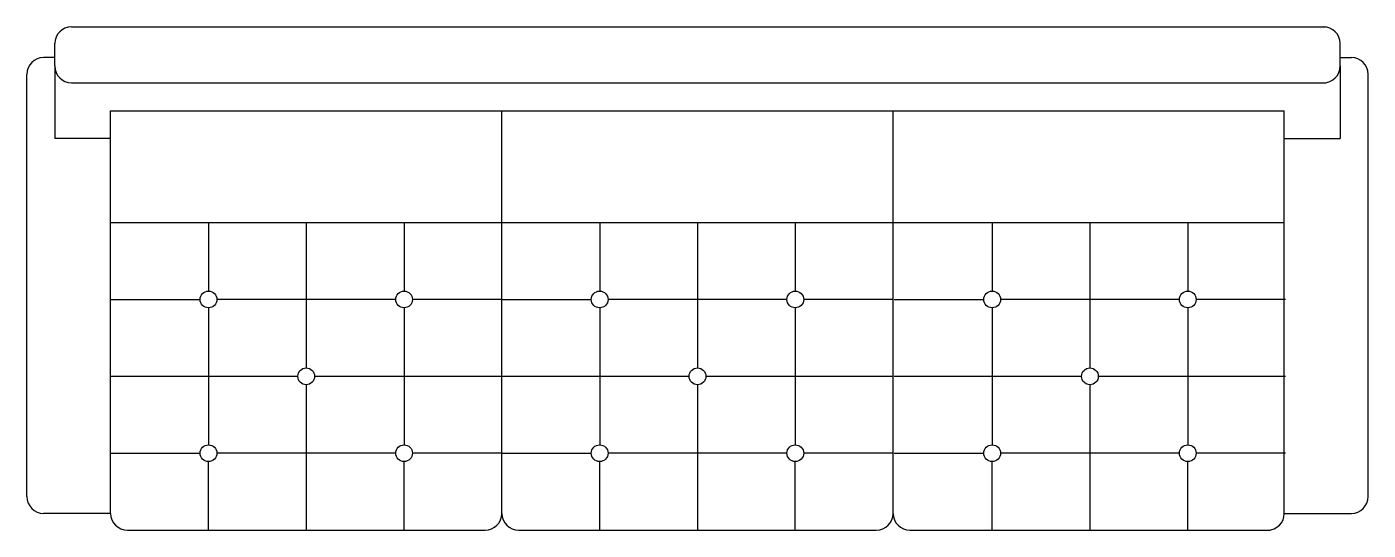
# Model space of a CAD drawing. Header units: millimetres. Extents: x -827.58 to -825.18, y 2717.92 to 2718.82.
import ezdxf

# ---------------------------------------------------------------- set-up
doc = ezdxf.new("R2010")
doc.units = ezdxf.units.MM
doc.header["$LTSCALE"] = 10
doc.layers.add('Móveis_sofás', color=2, linetype='Continuous')

msp = doc.modelspace()

# ---------------------------------------------------------------- linework, layer by layer
at = {"layer": 'Móveis_sofás'}
for p, q in [((-827.498, 2718.8181), (-825.2536, 2718.8181)), ((-827.528, 2718.7481), (-827.528, 2718.7881)), ((-825.228, 2718.7481), (-825.228, 2718.7881)), ((-827.528, 2718.7631), (-827.548, 2718.7631)), ((-827.528, 2718.7481), (-827.528, 2718.6181)), ((-825.228, 2718.7631), (-825.208, 2718.7631)), ((-825.228, 2718.7481), (-825.228, 2718.6181)), ((-827.578, 2717.9781), (-827.578, 2718.7331)), ((-825.178, 2717.9781), (-825.178, 2718.7331)), ((-827.498, 2718.7181), (-825.2536, 2718.7181)), ((-827.428, 2718.6681), (-825.328, 2718.6681)), ((-827.428, 2717.9481), (-827.428, 2718.6681)), ((-826.728, 2717.9481), (-826.728, 2718.6681)), ((-826.028, 2717.9481), (-826.028, 2718.6681)), ((-825.328, 2717.9481), (-825.328, 2718.6681)), ((-827.428, 2718.6181), (-827.528, 2718.6181)), ((-825.328, 2718.6181), (-825.228, 2718.6181)), ((-827.428, 2718.4681), (-825.328, 2718.4681)), ((-827.428, 2717.9481), (-827.548, 2717.9481)), ((-825.328, 2717.9481), (-825.208, 2717.9481)), ((-827.398, 2717.9181), (-826.758, 2717.9181)), ((-826.698, 2717.9181), (-826.058, 2717.9181)), ((-825.998, 2717.9181), (-825.3536, 2717.9181))]:
    msp.add_line(p, q, dxfattribs=at)
at = {"layer": 'Móveis_sofás', "color": 1}
for p, q in [((-827.253, 2718.4681), (-827.253, 2718.3456)), ((-827.078, 2718.4681), (-827.078, 2718.2081)), ((-826.903, 2718.4681), (-826.903, 2718.3456)), ((-826.553, 2718.4681), (-826.553, 2718.3456)), ((-826.378, 2718.4681), (-826.378, 2718.2081)), ((-826.203, 2718.4681), (-826.203, 2718.3456)), ((-825.8508, 2718.4681), (-825.8508, 2718.3456)), ((-825.6758, 2718.4681), (-825.6758, 2718.2081)), ((-825.5008, 2718.4681), (-825.5008, 2718.3456)), ((-827.428, 2718.3306), (-827.268, 2718.3306)), ((-827.253, 2718.3156), (-827.253, 2718.0706)), ((-826.918, 2718.3306), (-827.238, 2718.3306)), ((-826.903, 2718.3156), (-826.903, 2718.0706)), ((-826.728, 2718.3306), (-826.888, 2718.3306)), ((-826.728, 2718.3306), (-826.568, 2718.3306)), ((-826.553, 2718.3156), (-826.553, 2718.0706)), ((-826.218, 2718.3306), (-826.538, 2718.3306)), ((-826.203, 2718.3156), (-826.203, 2718.0706)), ((-826.028, 2718.3306), (-826.188, 2718.3306)), ((-826.0258, 2718.3306), (-825.8658, 2718.3306)), ((-825.8508, 2718.3156), (-825.8508, 2718.0706)), ((-825.5158, 2718.3306), (-825.8358, 2718.3306)), ((-825.5008, 2718.3156), (-825.5008, 2718.0706)), ((-825.3258, 2718.3306), (-825.4858, 2718.3306)), ((-827.093, 2718.1931), (-827.428, 2718.1931)), ((-826.728, 2718.1931), (-827.063, 2718.1931)), ((-826.393, 2718.1931), (-826.728, 2718.1931)), ((-826.028, 2718.1931), (-826.363, 2718.1931)), ((-825.6908, 2718.1931), (-826.0258, 2718.1931)), ((-825.3258, 2718.1931), (-825.6608, 2718.1931)), ((-827.078, 2718.1781), (-827.078, 2717.9181)), ((-826.378, 2718.1781), (-826.378, 2717.9181)), ((-825.6758, 2718.1781), (-825.6758, 2717.9181)), ((-827.428, 2718.0556), (-827.268, 2718.0556)), ((-826.918, 2718.0556), (-827.238, 2718.0556)), ((-826.728, 2718.0556), (-826.888, 2718.0556)), ((-826.728, 2718.0556), (-826.568, 2718.0556)), ((-826.218, 2718.0556), (-826.538, 2718.0556)), ((-826.028, 2718.0556), (-826.188, 2718.0556)), ((-826.0258, 2718.0556), (-825.8658, 2718.0556)), ((-825.5158, 2718.0556), (-825.8358, 2718.0556)), ((-825.3258, 2718.0556), (-825.4858, 2718.0556)), ((-827.253, 2717.9181), (-827.253, 2718.0406)), ((-826.903, 2717.9181), (-826.903, 2718.0406)), ((-826.553, 2717.9181), (-826.553, 2718.0406)), ((-826.203, 2717.9181), (-826.203, 2718.0406)), ((-825.8508, 2717.9181), (-825.8508, 2718.0406)), ((-825.5008, 2717.9181), (-825.5008, 2718.0406))]:
    msp.add_line(p, q, dxfattribs=at)
for centre in [(-827.253, 2718.3306), (-826.903, 2718.3306), (-826.553, 2718.3306), (-826.203, 2718.3306), (-825.8508, 2718.3306), (-825.5008, 2718.3306), (-827.078, 2718.1931), (-826.378, 2718.1931), (-825.6758, 2718.1931), (-827.253, 2718.0556), (-826.903, 2718.0556), (-826.553, 2718.0556), (-826.203, 2718.0556), (-825.8508, 2718.0556), (-825.5008, 2718.0556)]:
    msp.add_circle(centre, 0.015, dxfattribs=at)
at = {"layer": 'Móveis_sofás'}
for centre, start, end in [((-827.498, 2718.7881), 90, 180), ((-825.258, 2718.7881), 0, 90), ((-827.548, 2718.7331), 90, 180), ((-827.498, 2718.7481), 180, 270), ((-825.258, 2718.7481), 270, 0), ((-825.208, 2718.7331), 0, 90), ((-827.548, 2717.9781), 180, 270), ((-825.208, 2717.9781), 270, 0), ((-827.398, 2717.9481), 180, 270), ((-826.758, 2717.9481), 270, 0), ((-826.698, 2717.9481), 180, 270), ((-826.058, 2717.9481), 270, 0), ((-825.998, 2717.9481), 180, 270), ((-825.358, 2717.9481), 270, 0)]:
    msp.add_arc(centre, 0.03, start, end, dxfattribs=at)

doc.saveas('drawing.dxf')
